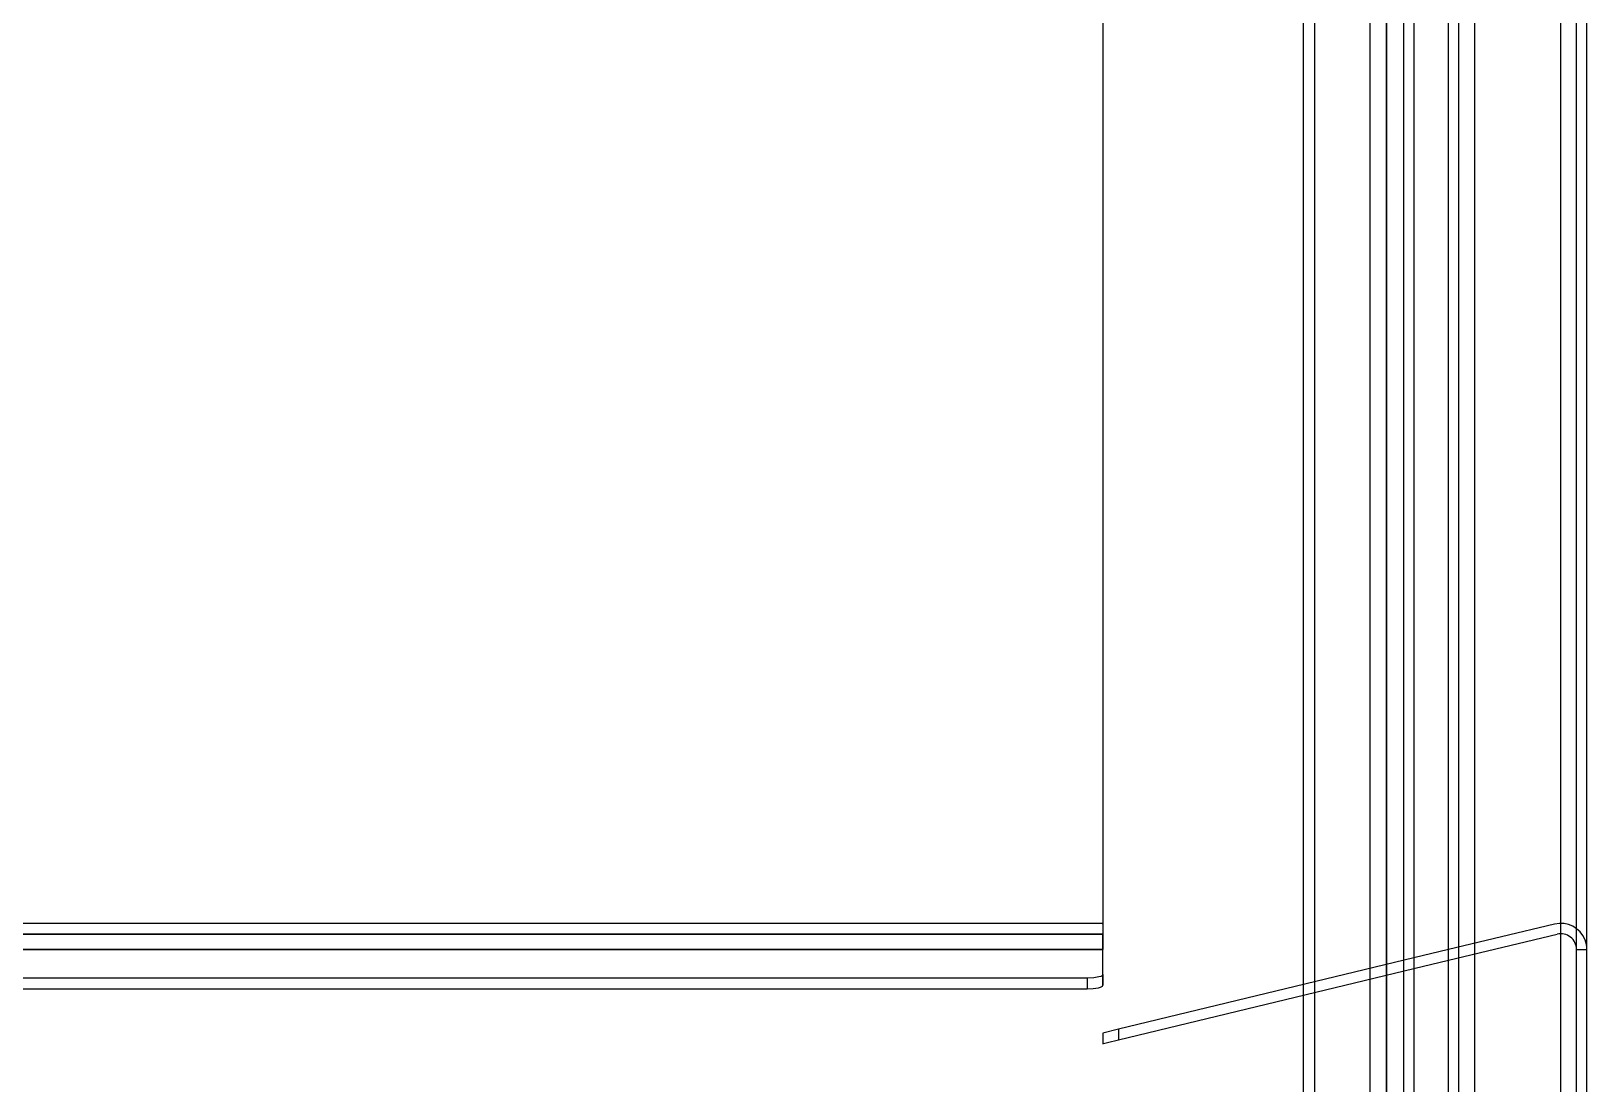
# Model space of a CAD drawing. Header units: millimetres. Extents: x 10366 to 13995, y 24552 to 29685.
# Drawn here: x 11641.9 to 11866.9, y 28190.1 to 28342.3 of the extents above; entities that cross this region are included whole.
import ezdxf

# ---------------------------------------------------------------- set-up
doc = ezdxf.new("R2010")
doc.units = ezdxf.units.MM
doc.header["$LTSCALE"] = 3
doc.layers.add('Default', color=7, linetype='Continuous')
doc.layers.add('Hidden_lines', color=7, linetype='Continuous')

msp = doc.modelspace()

# ---------------------------------------------------------------- linework, layer by layer
at = {"layer": 'Default'}
for p, q in [((11846.86, 27503.51), (11846.86, 28415.53)), ((11850.64, 27503.51), (11850.64, 28415.53)), ((11863.08, 27503.51), (11863.08, 28415.53)), ((11866.86, 27503.51), (11866.86, 28415.53)), ((11837.87, 27512.5), (11837.87, 28409.03)), ((11837.87, 28409.03), (11837.87, 27979.03)), ((11841.86, 28409.03), (11841.86, 27979.03)), ((11796.86, 28349.52), (11796.86, 28209.52)), ((11486.86, 28213.3), (11796.86, 28213.3)), ((11486.86, 28209.52), (11796.86, 28209.52)), ((11796.86, 28209.52), (11486.86, 28209.52)), ((11846.86, 28209.5), (11841.86, 28208.29)), ((11841.86, 28206.75), (11846.86, 28207.95))]:
    msp.add_line(p, q, dxfattribs=at)
msp.add_polyline3d([(11796.86, 28213.2, 0), (11796.86, 28213.3, 0), (11796.86, 28213.3, 0), (11796.86, 28213.3, 0), (11796.86, 28213.3, 0), (11796.86, 28213.3, 0), (11796.86, 28213.3, 0), (11796.86, 28213.3, 0), (11796.86, 28213.3, 0), (11796.86, 28213.3, 0), (11796.86, 28213.3, 0), (11796.86, 28213.3, 0), (11796.86, 28213.3, 0), (11796.86, 28213.3, 0), (11796.86, 28213.3, 0), (11796.86, 28213.3, 0), (11796.86, 28213.3, 0), (11796.86, 28213.3, 0), (11796.86, 28213.3, 0), (11796.86, 28213.3, 0), (11796.86, 28213.29, 0), (11796.86, 28213.26, 0), (11796.86, 28212.93, 0), (11796.86, 28209.52, 0)], dxfattribs=at)
msp.add_arc((11863.08, 28209.52), 3.78, 0, 21.5045, dxfattribs=at)
at = {"layer": 'Hidden_lines'}
for p, q in [((11848.36, 27503.51), (11848.36, 28415.53)), ((11865.36, 27503.51), (11865.36, 28415.53)), ((11827.54, 27508.51), (11827.54, 28413.02)), ((11835.54, 27508.51), (11835.54, 28413.02)), ((11840.36, 28409.03), (11840.36, 27979.03)), ((11825.85, 28397.01), (11825.85, 27524.52)), ((11862.2, 28213.2), (11846.86, 28209.5)), ((11486.86, 28211.8), (11796.86, 28211.8)), ((11486.86, 28211.74), (11796.86, 28211.74)), ((11796.86, 28204.36), (11796.86, 28211.74)), ((11846.86, 28207.95), (11862.55, 28211.74)), ((11841.86, 28208.29), (11799.14, 28197.98)), ((11865.36, 28209.52), (11866.86, 28209.52)), ((11865.36, 28209.52), (11866.86, 28209.52)), ((11799.14, 28196.43), (11841.86, 28206.75)), ((11794.58, 28205.35), (11489.14, 28205.35)), ((11489.14, 28203.81), (11794.58, 28203.81)), ((11794.58, 28205.35), (11794.58, 28203.81)), ((11796.86, 28205.9), (11796.86, 28204.36)), ((11796.86, 28197.43), (11796.86, 28195.88)), ((11799.14, 28197.98), (11799.14, 28196.43))]:
    msp.add_line(p, q, dxfattribs=at)
for points in [[(11796.86, 28205.9, 0), (11796.86, 28205.89, 0), (11796.86, 28205.88, 0), (11796.86, 28205.86, 0), (11796.85, 28205.85, 0), (11796.83, 28205.82, 0), (11796.81, 28205.79, 0), (11796.79, 28205.76, 0), (11796.75, 28205.74, 0), (11796.67, 28205.68, 0), (11796.56, 28205.63, 0), (11796.3, 28205.54, 0), (11795.57, 28205.41, 0), (11794.58, 28205.35, 0)], [(11794.58, 28203.81, 0), (11795.48, 28203.86, 0), (11796.22, 28203.98, 0), (11796.5, 28204.06, 0), (11796.61, 28204.11, 0), (11796.7, 28204.15, 0), (11796.77, 28204.2, 0), (11796.8, 28204.23, 0), (11796.82, 28204.26, 0), (11796.84, 28204.28, 0), (11796.85, 28204.31, 0), (11796.86, 28204.32, 0), (11796.86, 28204.33, 0), (11796.86, 28204.35, 0), (11796.86, 28204.36, 0)], [(11799.14, 28197.98, 0), (11796.86, 28197.43, 0)], [(11796.86, 28195.88, 0), (11796.86, 28195.88, 0), (11796.86, 28195.88, 0), (11796.86, 28195.88, 0), (11796.86, 28195.88, 0), (11796.86, 28195.88, 0), (11796.86, 28195.88, 0), (11796.86, 28195.88, 0), (11796.86, 28195.88, 0), (11796.86, 28195.88, 0), (11796.86, 28195.88, 0), (11796.87, 28195.88, 0), (11796.88, 28195.89, 0), (11796.94, 28195.9, 0), (11797.52, 28196.04, 0), (11799.14, 28196.43, 0)]]:
    msp.add_polyline3d(points, dxfattribs=at)
for radius, start in [(3.78, 21.5045), (2.28, 0)]:
    msp.add_arc((11863.08, 28209.52), radius, start, 103.5704, dxfattribs=at)

doc.saveas('drawing.dxf')
